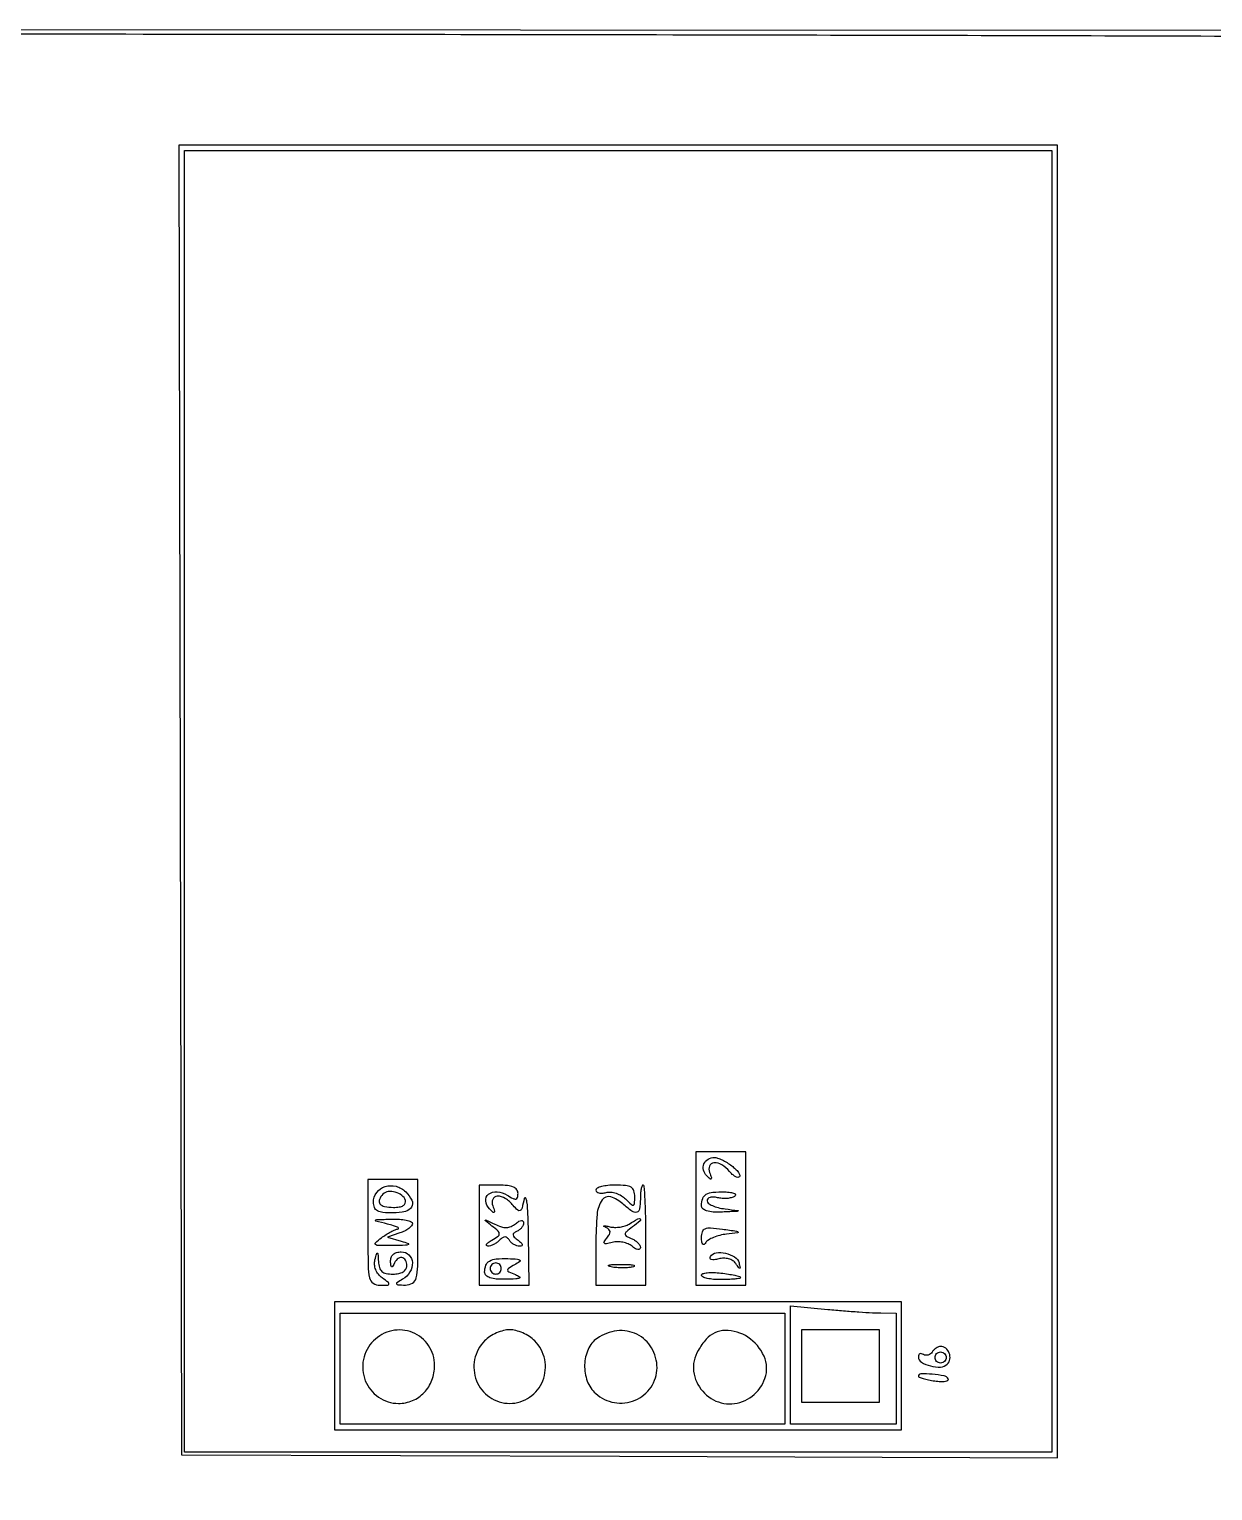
# Model space of a CAD drawing. Extents: x 4 to 1603, y 7 to 792.
# Drawn here: x 915.1 to 1128, y 529 to 791.8 of the extents above; entities that cross this region are included whole.
import ezdxf

# ---------------------------------------------------------------- set-up
doc = ezdxf.new("R2010")
doc.units = 0

msp = doc.modelspace()

# ---------------------------------------------------------------- linework, layer by layer
msp.add_lwpolyline([(612, 791), (860.835203, 791, -0.000244), (960.519191, 790.951381, -0.000293), (1054.248474, 790.804972, -0.00025), (1133.208468, 790.595827, -0.001971)], format="xyb")
for points in [[(4.463028, 790.750623, 0.090794), (4.267848, 789.688086, 0.000004), (4.202933, 675.011121, 0.000189), (4.180203, 548.51456, 0.000114), (4.244173, 398.5), (4.5, 7.5), (803.751263, 7.249377), (1603.002525, 6.998755), (1602.751263, 399.249377), (1602.5, 791.5), (803.718854, 791.750623, 0.000059), (387.797189, 791.831666, 0.000332), (164.795027, 791.700628, 0.000012), (5.544081, 791.497643, 0.311183)], [(1041.426999, 587.478529, -0.029457), (1042.126868, 586.881128, -0.04887), (1042.630933, 586.291904, -0.066258), (1042.888445, 585.794453, -0.290468), (1042.8195, 585.486166, -0.248061), (1042.521511, 585.394284, -0.079069), (1042.070433, 585.556401, -0.057588), (1041.54353, 585.930878, -0.036301), (1041.020056, 586.475834, 0.082573), (1039.653233, 587.658521, 0.154139), (1038.246127, 588.006827, 0.292205), (1037.456182, 587.428694, 0.185636), (1037.452257, 586.25, -0.00978), (1037.771253, 585.360124, -0.264908), (1037.724953, 585.123562, -0.417676), (1037.536488, 585.11067, -0.01461), (1036.946378, 585.662868, -0.138657), (1036.363565, 586.695567, -0.158628), (1036.449787, 587.82206, -0.16092), (1037.179524, 588.670831, -0.143028), (1038.309017, 588.968197, -0.079204), (1038.897138, 588.858273, -0.025718), (1039.716205, 588.517488, -0.024906), (1040.601782, 588.038851, -0.025598)], [(976, 575.5, 0.003814), (976.045866, 569.487506, 0.052905), (976.307661, 567.333916, 0.19032), (976.969419, 566.372461, 0.149048), (978.19113, 566, 0.007935), (979.567181, 566.021839, 0.323111), (979.791528, 566.194803, 0.308869), (979.703204, 566.470363, 0.007524), (978.582389, 567.316097, -0.067953), (977.88938, 567.984157, -0.07153), (977.41506, 568.80265, -0.074418), (977.203302, 569.691675, -0.083884), (977.275258, 570.566097, -0.004013), (977.57919, 571.720174, -0.478193), (977.702652, 571.774299, -0.263164), (977.806047, 571.615516, -0.002757), (977.883999, 570.25, 0.060548), (978.072601, 569.167263, 0.142723), (978.51558, 568.4866, 0.130952), (979.283886, 568.11556, 0.047405), (980.5, 568, 0.04716), (981.543379, 568.09863, 0.088208), (982.333333, 568.4, 0.118484), (982.822179, 568.88002, 0.140575), (983, 569.5, 0.121389), (982.750321, 570.513273, 0.250307), (982.094608, 570.959057, 0.222484), (981.290011, 570.682293, 0.104915), (980.662281, 569.75, -0.051902), (980.45138, 569.351958, -0.449116), (980.275306, 569.327933, -0.185333), (980.137165, 569.583427, -0.021021), (980.078947, 570.25, -0.092633), (980.182277, 570.985067, -0.127577), (980.545138, 571.541118, -0.11638), (981.162082, 571.883883, -0.06896), (982, 572, -0.194585), (983.377728, 571.442731, -0.190064), (983.997925, 570.077535, -0.149405), (983.572754, 568.383094, -0.125889), (982.25, 567.080099, 0.009556), (981.227821, 566.458272, 0.379172), (981.160399, 566.22408, 0.278133), (981.397642, 566.067385, 0.006911), (982.75, 566.030409, 0.140906), (984.014629, 566.375582, 0.200394), (984.69159, 567.306345, 0.054679), (984.955071, 569.419814, 0.003695), (985, 575.5), (985, 585), (980.5, 585), (976, 585)], [(982.8, 582.8, -0.080088), (983.908096, 581.265966, -0.258009), (983.860376, 580.051573, -0.204808), (982.736937, 579.245315, -0.054669), (980.5, 579, -0.022841), (978.705655, 579.082012, -0.102776), (977.706522, 579.386905, -0.172457), (977.184997, 579.97175, -0.09697), (977, 580.916667, -0.162776), (977.57895, 582.647912, -0.154047), (979.095087, 583.729525, -0.142053), (981.059243, 583.791915, -0.134536)], [(996, 575), (996, 566), (1000.5, 566), (1005, 566), (1004.881685, 575.25, 0.006162), (1004.794472, 578.72189, 0.020063), (1004.616219, 581.01553, 0.12191), (1004.379983, 581.642565, 0.65683), (1004.131685, 581.593665, -0.011313), (1003.719223, 579.88336, -0.190727), (1003.380313, 579.424536, -0.34215), (1002.943758, 579.469068, -0.029476), (1002.127555, 580.343665, 0.077397), (1000.706496, 581.60106, 0.14995), (999.259174, 582.005052, 0.301628), (998.458079, 581.443507, 0.186437), (998.452257, 580.25, -0.008433), (998.79283, 579.307933, -0.309425), (998.734694, 579.097977, -0.377046), (998.538647, 579.10202, -0.009992), (997.859246, 579.75, -0.171632), (997.186923, 581.144906, -0.260166), (997.698669, 582.355749, -0.188482), (999.232109, 582.81216, -0.119297), (1001.024959, 582.216486, 0.01717), (1002.10272, 581.593791, 0.158288), (1002.627093, 581.500751, 0.308129), (1002.912937, 581.759749, 0.059278), (1003, 582.491526, 0.162503), (1002.774719, 583.16638, 0.130605), (1002.169944, 583.642252, 0.076454), (1001.108744, 583.918114, 0.025434), (999.5, 584), (996, 584)], [(1017, 583.09362, 0.227581), (1017.147042, 582.787298, 0.113325), (1017.543709, 582.595672, 0.075731), (1018.141883, 582.551824, 0.044473), (1018.850924, 582.671267, -0.089629), (1019.68067, 582.735282, -0.054943), (1020.642556, 582.528695, -0.05282), (1021.582768, 582.101044, -0.06333), (1022.350924, 581.506219, 0.009994), (1023.38406, 580.513579, 0.254317), (1023.75, 580.421172, 0.32667), (1023.964389, 580.68168, 0.014277), (1024, 581.928571, 0.080694), (1023.829042, 582.980969, 0.180504), (1023.327586, 583.602041, 0.111791), (1022.348252, 583.917625, 0.022273), (1020.5, 584, 0.024457), (1019.158725, 583.934354, 0.038918), (1018.028125, 583.733751, 0.045995), (1017.223085, 583.444147, 0.291225)], [(1025, 581.5, -0.036264), (1024.870404, 579.715506, -0.296356), (1024.356245, 579.130714, -0.231567), (1023.492078, 579.289529, -0.02468), (1021.865986, 580.621281, 0.11012), (1019.67066, 581.867211, 0.327553), (1018.131235, 581.329187, 0.129829), (1017.223804, 578.7904, 0.021269), (1017, 573.531385), (1017, 566), (1021.5, 566), (1026, 566), (1026, 575, 0.005208), (1025.964057, 578.450958, 0.008667), (1025.853125, 581.35625, 0.00299), (1025.702009, 583.811178, 0.394591), (1025.5, 584, 0.322437), (1025.305091, 583.859725, 0.031449), (1025.146875, 583.265625, 0.03053), (1025.036102, 582.458277, 0.01883)], [(978.701236, 582.367903, 0.097252), (978.063501, 581.418517, 0.273852), (978.168527, 580.656637, 0.179207), (979.00442, 580.15038, 0.047514), (980.583333, 580, 0.036689), (981.64771, 580.078206, 0.094403), (982.373133, 580.33069, 0.163078), (982.729924, 580.733977, 0.182591), (982.750467, 581.25, 0.150724), (982.102725, 582.156149, 0.095696), (980.931134, 582.736875, 0.098008), (979.652882, 582.831607, 0.167537)], [(1041.949325, 581.968681, -0.080398), (1041.365195, 581.726436, -0.039475), (1040.567521, 581.602808, -0.037844), (1039.698658, 581.603503, -0.044862), (1038.889302, 581.739199, 0.051108), (1038.165901, 581.851234, 0.085028), (1037.554982, 581.778733, 0.122948), (1037.151223, 581.540838, 0.201068), (1037, 581.17999, 0.238306), (1037.21878, 580.747027, 0.053472), (1037.954688, 580.31764, 0.044373), (1039.0052, 579.954695, 0.030134), (1040.25, 579.723396, -0.000683), (1042.553502, 579.434336, -0.602997), (1042.584473, 579.351893, -0.202828), (1042.426656, 579.276691, -0.000452), (1039.75, 579.160037, -0.022526), (1038.072176, 579.164055, -0.064035), (1036.923118, 579.367615, -0.112694), (1036.248371, 579.760852, -0.207578), (1036, 580.333333, -0.087849), (1036.220886, 581.580823, -0.173965), (1036.856176, 582.342797, -0.113212), (1038.056609, 582.721869, -0.027214), (1040.157048, 582.776472, -0.022631), (1041.239771, 582.696554, -0.076275), (1041.921831, 582.506917, -0.282364), (1042.097152, 582.24897, -0.272397)], [(984, 577.067388, -0.182179), (983.845528, 576.657502, -0.052458), (983.339062, 576.190233, -0.04531), (982.611266, 575.744231, -0.035002), (981.75, 575.390956), (979.5, 574.647136), (982, 573.923248, -0.013211), (983.270163, 573.518806, -0.655609), (983.28505, 573.321979, -0.114297), (982.767064, 573.185255, -0.003373), (980.5, 573.131483, -0.004816), (977.983653, 573.113022, -0.149851), (977.39494, 573.294993, -0.485832), (977.370691, 573.645735, -0.021944), (978.44113, 574.531803, -0.020035), (979.262012, 575.10248, -0.020248), (980.123096, 575.603472, -0.020536), (980.906045, 575.977233, -0.073392), (981.44113, 576.118315, 0.537926), (981.505772, 576.244797, 0.15878), (981.307707, 576.426115, 0.033184), (980.585912, 576.697807, 0.011125), (979.5, 577, -0.001806), (977.399487, 577.542575, -0.552575), (977.355757, 577.681591, -0.210625), (977.584323, 577.792212, -0.001006), (980.25, 577.881685, -0.023464), (981.687236, 577.859581, -0.037901), (982.898438, 577.69129, -0.044582), (983.763641, 577.42087, -0.303528)], [(1002.563922, 577.053051, -0.031689), (1003.170878, 577.495004, -0.115525), (1003.617749, 577.651062, -0.260196), (1003.887098, 577.536181, -0.166139), (1004, 577.205778, -0.105376), (1003.907273, 576.770681, -0.065059), (1003.632812, 576.322915, -0.060931), (1003.227934, 575.930898, -0.065615), (1002.75, 575.659464, 0.068328), (1002.228916, 575.35979, 0.274217), (1002.098943, 575.031686, 0.172412), (1002.313735, 574.63811, 0.02856), (1003, 574.091444, -0.026992), (1003.566457, 573.643108, -0.142879), (1003.775604, 573.312069, -0.366751), (1003.680857, 573.101829, -0.108294), (1003.309017, 573.015313, -0.079721), (1002.803672, 573.089751, -0.054241), (1002.270519, 573.323843, -0.053483), (1001.791435, 573.672394, -0.070464), (1001.446149, 574.087132, 0.075363), (1001.072821, 574.526767, 0.181024), (1000.678773, 574.674265, 0.150038), (1000.231562, 574.536977, 0.047458), (999.687132, 574.087132, -0.043852), (999.19364, 573.673363, -0.037742), (998.610908, 573.328278, -0.039496), (998.030357, 573.096228, -0.082751), (997.55, 573.030409, -0.243351), (997.339928, 573.146917, -0.310002), (997.342996, 573.362769, -0.083259), (997.68624, 573.708653, -0.024089), (998.319774, 574.119146, 0.019089), (999.420599, 574.816897, 0.246755), (999.639548, 575.23354, 0.212076), (999.436544, 575.690625, 0.014149), (998.319774, 576.643904, -0.001599), (997.137329, 577.603007, -0.499093), (997.141512, 577.708235, -0.269461), (997.293466, 577.720234, -0.001192), (998.813922, 576.985772, 0.034464), (1000.002373, 576.506285, 0.083322), (1000.936263, 576.366745, 0.10085), (1001.752342, 576.548346, 0.068292)], [(1023.596503, 576.495714, 0.013551), (1022.503629, 575.620993, 0.189425), (1022.268967, 575.185574, 0.308065), (1022.452261, 574.831588, 0.032242), (1023.346503, 574.420529, -0.049799), (1023.97898, 574.102489, -0.054777), (1024.514285, 573.674118, -0.061973), (1024.879826, 573.205722, -0.135545), (1025, 572.770566, -0.212529), (1024.871913, 572.482837, -0.224293), (1024.576622, 572.394119, -0.101014), (1024.100995, 572.568149, -0.035168), (1023.505326, 572.99558, 0.075745), (1022.781694, 573.430846, 0.048968), (1021.84386, 573.713227, 0.048189), (1020.847758, 573.811463, 0.064534), (1019.948176, 573.696699, -0.014332), (1018.88485, 573.450961, -0.224119), (1018.531929, 573.538261, -0.384555), (1018.48963, 573.812374, -0.027903), (1018.984587, 574.481428, 0.043362), (1019.444033, 575.144352, 0.156228), (1019.549625, 575.641138, 0.192312), (1019.340173, 576.042964, 0.070901), (1018.791738, 576.393523, -0.03864), (1018.448418, 576.583056, -0.681202), (1018.466948, 576.671351, -0.090192), (1018.780452, 576.667601, -0.009495), (1019.5, 576.513597, 0.053375), (1020.375816, 576.405159, 0.039203), (1021.353125, 576.46566, 0.039932), (1022.280063, 576.672957, 0.067691), (1023, 577.007516, -0.010344), (1024.542123, 577.95195, -0.31976), (1024.965695, 577.913661, -0.464476), (1024.963028, 577.579507, -0.011322)], [(1040.50325, 575.189768, 0.032012), (1039.302003, 574.962573, 0.034486), (1038.170026, 574.587609, 0.036812), (1037.255011, 574.131519, 0.117569), (1036.768563, 573.659767, -0.091873), (1036.464735, 573.333566, -0.395295), (1036.224594, 573.361359, -0.1501), (1036.061442, 573.742239, -0.02482), (1036.015313, 574.549199, -0.073529), (1036.166452, 575.626993, -0.227787), (1036.645577, 576.158037, -0.11734), (1037.618584, 576.310277, -0.014794), (1039.75, 576.0792, -0.001166), (1042.309491, 575.718746, -0.183486), (1042.558959, 575.580779, -0.593075), (1042.507326, 575.446839, -0.002328)], [(1002.393097, 569.680236, 0.012524), (1001.287469, 569.024604, 0.280939), (1001.128322, 568.705586, 0.272748), (1001.337401, 568.411208, 0.011961), (1002.544352, 567.905509, -0.048695), (1003.268376, 567.537583, -0.592137), (1003.252198, 567.292488, -0.09734), (1002.599041, 567.131557, -0.007192), (1000.75, 567.070285, -0.023548), (999.096617, 567.117164, -0.062443), (997.939947, 567.35182, -0.105748), (997.250223, 567.761138, -0.209093), (997, 568.333333, -0.088309), (997.222391, 569.582679, -0.174586), (997.861357, 570.344355, -0.112631), (999.070885, 570.722195, -0.026729), (1001.19577, 570.775371, -0.00689), (1002.906375, 570.703134, -0.17291), (1003.332695, 570.523684, -0.483868), (1003.313098, 570.249567, -0.021979)], [(1042.747803, 570, -0.006191), (1042.964246, 569.155842, -0.429975), (1042.892653, 569.045012, -0.289519), (1042.739975, 569.105733, -0.004672), (1042.178489, 569.893399, 0.100322), (1041.641075, 570.405073, 0.073494), (1040.885257, 570.737328, 0.067821), (1040.00397, 570.854346, 0.063172), (1039.100978, 570.736657, -0.030613), (1038.297084, 570.578239, -0.10063), (1037.760105, 570.614389, -0.262765), (1037.54745, 570.825483, -0.210202), (1037.59298, 571.150444, -0.221748), (1038.620984, 571.825118, -0.091235), (1040.32676, 571.760927, -0.08773), (1041.954238, 571.08319, -0.186575)], [(998, 569, 0.099038), (998.076342, 568.618362, 0.097945), (998.29375, 568.29375, 0.097945), (998.618362, 568.076342, 0.099038), (999, 568, 0.099038), (999.381638, 568.076342, 0.097945), (999.70625, 568.29375, 0.097945), (999.923658, 568.618362, 0.099038), (1000, 569, 0.099038), (999.923658, 569.381638, 0.097945), (999.70625, 569.70625, 0.097945), (999.381638, 569.923658, 0.099038), (999, 570, 0.099038), (998.618362, 569.923658, 0.097945), (998.29375, 569.70625, 0.097945), (998.076342, 569.381638, 0.099038)], [(1023.761659, 569.31292, -0.041951), (1022.934218, 569.169017, -0.020826), (1021.869594, 569.119272, -0.020511), (1020.754739, 569.159391, -0.028254), (1019.761659, 569.292739, -0.082665), (1019.319562, 569.45659, -0.67161), (1019.339362, 569.605813, -0.053901), (1020.071102, 569.715166, -0.008901), (1021.5, 569.747817, -0.009782), (1022.938425, 569.726931, -0.038992), (1023.814362, 569.62839, -0.417468), (1023.916221, 569.476221, -0.285845)], [(1043, 567.390594, -0.368991), (1042.867463, 567.235453, -0.011422), (1041.971875, 567.114737, -0.017314), (1040.841922, 567.028111, -0.010473), (1039.5, 567, -0.021529), (1038.158554, 567.057786, -0.034612), (1037.028125, 567.234765, -0.038489), (1036.210524, 567.488963, -0.307262), (1036, 567.799199, -0.335283), (1036.215092, 568.083903, -0.041434), (1037.028125, 568.243606, -0.035585), (1038.158231, 568.288833, -0.021273), (1039.5, 568.189793, -0.010324), (1040.841768, 568.004996, -0.016747), (1041.971875, 567.786479, -0.010728), (1042.869979, 567.561027, -0.337893)], [(1068.25, 561.007109), (1071, 561), (1071, 551), (1071, 541), (1061.5, 541), (1052, 541), (1052, 551.644605), (1052, 562.28921), (1058.75, 561.651714, 0.003302), (1061.535938, 561.407151, 0.003302), (1064.325, 561.199394, 0.003229), (1066.762055, 561.049838, 0.013063)], [(977, 556, 0.147319), (975.19473, 552.638692, 0.146239), (975.538893, 548.828706, 0.14807), (977.908318, 545.865527, 0.151719), (981.5, 544.75, 0.099764), (984.037076, 545.261306, 0.103807), (986.137355, 546.71245, 0.100968), (987.517724, 548.923705, 0.089438), (988, 551.598284, 0.14859), (986.916705, 555.163062, 0.151165), (984.039154, 557.493351, 0.149276), (980.318785, 557.807641, 0.144318)], [(997, 556, 0.147319), (995.19473, 552.638692, 0.146239), (995.538893, 548.828706, 0.14807), (997.908318, 545.865527, 0.151719), (1001.5, 544.75, 0.151719), (1005.091682, 545.865527, 0.14807), (1007.461107, 548.828706, 0.146239), (1007.80527, 552.638692, 0.147319), (1006, 556, 0.053359), (1005.050827, 556.765647, 0.038504), (1003.853125, 557.4125, 0.03911), (1002.603108, 557.854738, 0.065559), (1001.5, 558, 0.065559), (1000.396892, 557.854738, 0.03911), (999.146875, 557.4125, 0.038504), (997.949173, 556.765647, 0.053359)], [(1017.222506, 556.443296, 0.13728), (1015.606448, 554.472944, 0.09738), (1014.979403, 551.667938, 0.094781), (1015.457186, 548.766674, 0.121345), (1016.966864, 546.529988, 0.143696), (1020.326152, 544.906749, 0.141337), (1024.053922, 545.341602, 0.144296), (1026.923582, 547.6791, 0.151296), (1028, 551.154988, 0.133813), (1027.025287, 554.731847, 0.146674), (1024.393751, 557.170799, 0.143014), (1020.79857, 557.795572, 0.125394)], [(1036.850901, 556.298524, 0.044218), (1035.404809, 554.281248, 0.078806), (1034.656055, 552.386199, 0.089242), (1034.57956, 550.520874, 0.072753), (1035.13711, 548.598422, 0.146789), (1037.727061, 545.639623, 0.154622), (1041.463009, 544.671875, 0.153202), (1045.100298, 546.030129, 0.143777), (1047.420485, 549.254336, 0.192596), (1047.251712, 553.236133, 0.140933), (1044.361941, 556.646759, 0.150133), (1040.246931, 557.873916, 0.216346)], [(1077.489919, 553.983688, -0.090427), (1077.179369, 553.639411, -0.095498), (1076.77286, 553.434921, -0.099685), (1076.334197, 553.401101, -0.108373), (1075.930902, 553.542705, 0.083218), (1075.575233, 553.687875, 0.161891), (1075.273452, 553.65774, 0.181844), (1075.072789, 553.45912, 0.108108), (1075, 553.126405, 0.26113), (1075.539618, 552.163625, 0.075744), (1077.166972, 551.479632, 0.071831), (1079.013958, 551.288204, 0.1885), (1080.213531, 551.813531, 0.158157), (1080.677561, 552.723242, 0.131207), (1080.56534, 553.809386, 0.134711), (1079.932079, 554.674845, 0.169418), (1079, 555, 0.095712), (1078.616385, 554.925888, 0.052724), (1078.192603, 554.701458, 0.049865), (1077.795603, 554.372441, 0.056445)], [(1080, 553, -0.099038), (1079.923658, 552.618362, -0.097945), (1079.70625, 552.29375, -0.097945), (1079.381638, 552.076342, -0.099038), (1079, 552, -0.099038), (1078.618362, 552.076342, -0.097945), (1078.29375, 552.29375, -0.097945), (1078.076342, 552.618362, -0.099038), (1078, 553, -0.099038), (1078.076342, 553.381638, -0.097945), (1078.29375, 553.70625, -0.097945), (1078.618362, 553.923658, -0.099038), (1079, 554, -0.099038), (1079.381638, 553.923658, -0.097945), (1079.70625, 553.70625, -0.097945), (1079.923658, 553.381638, -0.099038)], [(1075, 549.613499, 0.32138), (1075.122513, 549.442582, 0.013978), (1075.865736, 549.21347, 0.019299), (1076.817449, 548.988145, 0.012039), (1077.947187, 548.794443, 0.023425), (1079.044003, 548.685627, 0.052318), (1079.879941, 548.729549, 0.110488), (1080.329945, 548.907784, 0.401493), (1080.38817, 549.180944, 0.212307), (1079.616678, 549.707415, 0.025083), (1077.508267, 549.983625, 0.023633), (1075.432082, 550.051852, 0.41)]]:
    msp.add_lwpolyline(points, format="xyb", close=True)
for points in [[(942.245886, 653.25), (942.5, 535.5), (1021.25, 535.243942), (1100, 534.987884), (1100, 652.993942), (1100, 771), (1020.995886, 771), (941.991771, 771)], [(1099, 653), (1099, 536), (1021, 536), (943, 536), (943, 653), (943, 770), (1021, 770), (1099, 770)], [(1035, 578), (1035, 566), (1039.5, 566), (1044, 566), (1044, 578), (1044, 590), (1039.5, 590), (1035, 590)], [(970, 551.5), (970, 540), (1021, 540), (1072, 540), (1072, 551.5), (1072, 563), (1021, 563), (970, 563)], [(1051, 551), (1051, 541), (1011, 541), (971, 541), (971, 551), (971, 561), (1011, 561), (1051, 561)], [(1054, 551.5), (1054, 545), (1061, 545), (1068, 545), (1068, 551.5), (1068, 558), (1061, 558), (1054, 558)]]:
    msp.add_lwpolyline(points, close=True)

doc.saveas('drawing.dxf')
